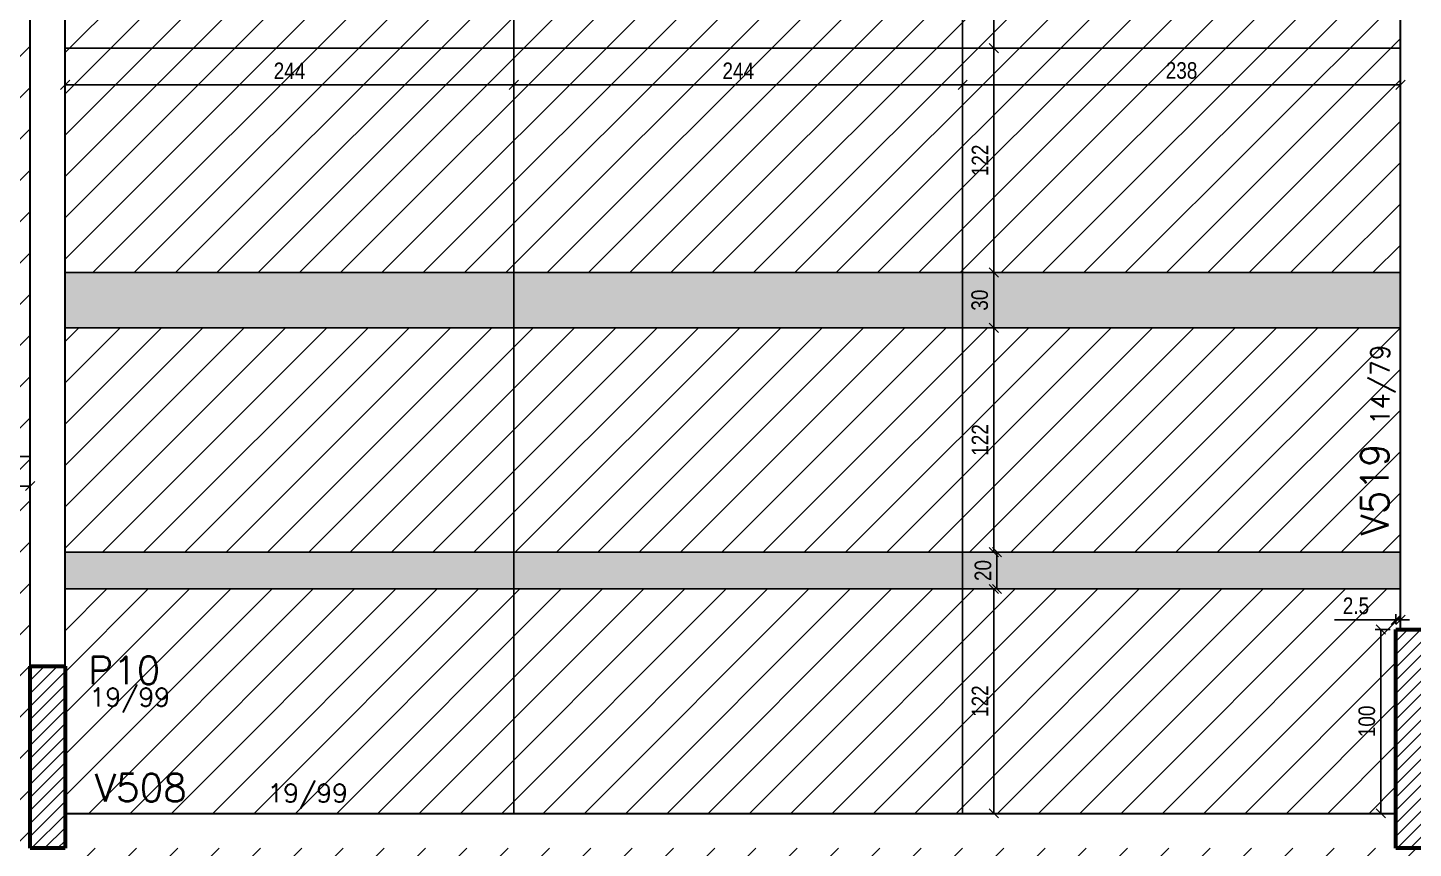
# Model space of a CAD drawing. Extents: x 8513 to 14085, y 7177 to 11211.
# Drawn here: x 10030 to 10784, y 9337 to 9783 of the extents above; entities that cross this region are included whole.
import ezdxf

# ---------------------------------------------------------------- set-up
doc = ezdxf.new("R2010")
doc.units = 0
doc.layers.add('COTA', color=241, linetype='Continuous')
doc.layers.add('Painéis', color=200, linetype='Continuous')
for name, color, linetype, lineweight in [('EST-PILAR', 7, 'Continuous', 9), ('EST-PILAR-CUT', 7, 'Continuous', 60), ('EST-PILAR-TEXT', 7, 'Continuous', 9), ('EST-VIGA', 7, 'Continuous', 30), ('EST-VIGA-TEXT', 7, 'Continuous', 9), ('Hachura', 253, 'Continuous', 9), ('REAPROVEITAMENTO', 7, 'Continuous', 9)]:
    doc.layers.add(name, color=color, linetype=linetype, lineweight=lineweight)
doc.styles.add('COTA TECNICA-50', font='techl___.ttf', dxfattribs={"height": 9})
doc.styles.add('RomanS_IV50', font='romans_IV50.ttf', dxfattribs={"height": 11.25})
doc.styles.add('RomanS_IV50_B', font='', dxfattribs={"height": 18.75})
doc.styles.get('RomanS_IV50_B').set_extended_font_data('RomanS_IV50', bold=True)
doc.dimstyles.new('PAINEL', dxfattribs={"dimtxt": 9, "dimasz": 5, "dimexe": 3, "dimexo": 3, "dimgap": 3, "dimtad": 1, "dimdec": 1, "dimzin": 12, "dimdsep": 46, "dimtxsty": 'COTA TECNICA-50', "dimblk": 'OBLIQUE', "dimcen": 0, "dimclrd": 4, "dimclre": 4, "dimclrt": 1, "dimadec": 1, "dimazin": 3, "dimtfac": 1, "dimtdec": 1, "dimtmove": 0, "dimatfit": 3, "dimldrblk": 'OBLIQUE', "dimfxl": 1, "dimtolj": 1, "dimtzin": 12, "dimarcsym": 0})
pattern_1 = [(45, (10031.514, 9258.8226), (-3.535534, 3.535534), [])]
pattern_2 = [(45, (-110.975, -32.35), (-11.22532, 11.22532), [])]

# ---------------------------------------------------------------- blocks, each defined once
blk = doc.blocks.new('_Oblique')
at = {"color": 0, "linetype": 'ByBlock', "lineweight": -2}
blk.add_line((-0.5, -0.5), (0.5, 0.5), dxfattribs=at)
blk = doc.blocks.new('*D292')
at = {"layer": 'COTA', "color": 4, "lineweight": -2, "transparency": 16777216}
for p, q in [((10771.01, 9456.32), (10762.86, 9456.32)), ((10765.86, 9356.32), (10765.86, 9456.32)), ((10771.01, 9356.32), (10762.86, 9356.32))]:
    blk.add_line(p, q, dxfattribs=at)
at = {"layer": 'Defpoints', "color": 0, "transparency": 16777216}
for p in [(10765.86, 9456.32), (10774.01, 9456.32), (10774.01, 9356.32)]:
    blk.add_point(p, dxfattribs=at)
at = {"layer": 'COTA', "color": 4, "lineweight": -2, "transparency": 16777216, "xscale": 5, "yscale": 5, "zscale": 5}
for p, rotation in [((10765.86, 9456.32), 90), ((10765.86, 9356.32), 270)]:
    blk.add_blockref('_Oblique', p, dxfattribs=dict(at, rotation=rotation))
at = {"layer": 'COTA', "color": 1, "transparency": 16777216, "insert": (10758.27, 9406.32), "char_height": 9, "attachment_point": 5, "rotation": 90, "style": 'COTA TECNICA-50'}
blk.add_mtext('\\A1;100', dxfattribs=at)
blk = doc.blocks.new('*D293')
at = {"layer": 'COTA', "color": 4, "lineweight": -2, "transparency": 16777216}
for p, q in [((10774.01, 9459.32), (10774.01, 9464.53)), ((10776.51, 9459.32), (10776.51, 9464.53)), ((10774.01, 9461.53), (10740.66, 9461.53)), ((10776.51, 9461.53), (10774.01, 9461.53)), ((10776.51, 9461.53), (10781.51, 9461.53))]:
    blk.add_line(p, q, dxfattribs=at)
at = {"layer": 'Defpoints', "color": 0, "transparency": 16777216}
for p in [(10774.01, 9461.53), (10774.01, 9456.32), (10776.51, 9456.32)]:
    blk.add_point(p, dxfattribs=at)
at = {"layer": 'COTA', "color": 4, "lineweight": -2, "transparency": 16777216, "xscale": 5, "yscale": 5, "zscale": 5}
blk.add_blockref('_Oblique', (10774.01, 9461.53), dxfattribs=at)
at = {"layer": 'COTA', "color": 4, "lineweight": -2, "transparency": 16777216, "xscale": 5, "yscale": 5, "zscale": 5, "rotation": 180}
blk.add_blockref('_Oblique', (10776.51, 9461.53), dxfattribs=at)
at = {"layer": 'COTA', "color": 1, "transparency": 16777216, "insert": (10752.34, 9469.13), "char_height": 9, "attachment_point": 5, "style": 'COTA TECNICA-50'}
blk.add_mtext('\\A1;2.5', dxfattribs=at)
blk = doc.blocks.new('*D307')
at = {"layer": 'COTA', "color": 4, "lineweight": -2, "transparency": 16777216}
for p, q in [((10050.51, 9769.32), (10050.51, 9749.44)), ((10294.51, 9769.32), (10294.51, 9749.44)), ((10050.51, 9752.44), (10294.51, 9752.44))]:
    blk.add_line(p, q, dxfattribs=at)
at = {"layer": 'Defpoints', "color": 0, "transparency": 16777216}
for p in [(10050.51, 9772.32), (10294.51, 9772.32), (10294.51, 9752.44)]:
    blk.add_point(p, dxfattribs=at)
at = {"layer": 'COTA', "color": 4, "lineweight": -2, "transparency": 16777216, "xscale": 5, "yscale": 5, "zscale": 5, "rotation": 180}
blk.add_blockref('_Oblique', (10050.51, 9752.44), dxfattribs=at)
at = {"layer": 'COTA', "color": 4, "lineweight": -2, "transparency": 16777216, "xscale": 5, "yscale": 5, "zscale": 5}
blk.add_blockref('_Oblique', (10294.51, 9752.44), dxfattribs=at)
at = {"layer": 'COTA', "color": 1, "transparency": 16777216, "insert": (10172.51, 9760.01), "char_height": 9, "attachment_point": 5, "style": 'COTA TECNICA-50'}
blk.add_mtext('\\A1;244', dxfattribs=at)
blk = doc.blocks.new('*D308')
at = {"layer": 'COTA', "color": 4, "lineweight": -2, "transparency": 16777216}
for p, q in [((10294.51, 9769.32), (10294.51, 9749.44)), ((10538.51, 9769.32), (10538.51, 9749.44)), ((10294.51, 9752.44), (10538.51, 9752.44))]:
    blk.add_line(p, q, dxfattribs=at)
at = {"layer": 'Defpoints', "color": 0, "transparency": 16777216}
for p in [(10294.51, 9772.32), (10538.51, 9772.32), (10538.51, 9752.44)]:
    blk.add_point(p, dxfattribs=at)
at = {"layer": 'COTA', "color": 4, "lineweight": -2, "transparency": 16777216, "xscale": 5, "yscale": 5, "zscale": 5, "rotation": 180}
blk.add_blockref('_Oblique', (10294.51, 9752.44), dxfattribs=at)
at = {"layer": 'COTA', "color": 4, "lineweight": -2, "transparency": 16777216, "xscale": 5, "yscale": 5, "zscale": 5}
blk.add_blockref('_Oblique', (10538.51, 9752.44), dxfattribs=at)
at = {"layer": 'COTA', "color": 1, "transparency": 16777216, "insert": (10416.51, 9760.01), "char_height": 9, "attachment_point": 5, "style": 'COTA TECNICA-50'}
blk.add_mtext('\\A1;244', dxfattribs=at)
blk = doc.blocks.new('*D309')
at = {"layer": 'COTA', "color": 4, "lineweight": -2, "transparency": 16777216}
for p, q in [((10538.51, 9769.32), (10538.51, 9749.44)), ((10776.51, 9769.32), (10776.51, 9749.44)), ((10538.51, 9752.44), (10776.51, 9752.44))]:
    blk.add_line(p, q, dxfattribs=at)
at = {"layer": 'Defpoints', "color": 0, "transparency": 16777216}
for p in [(10538.51, 9772.32), (10776.51, 9772.32), (10776.51, 9752.44)]:
    blk.add_point(p, dxfattribs=at)
at = {"layer": 'COTA', "color": 4, "lineweight": -2, "transparency": 16777216, "xscale": 5, "yscale": 5, "zscale": 5, "rotation": 180}
blk.add_blockref('_Oblique', (10538.51, 9752.44), dxfattribs=at)
at = {"layer": 'COTA', "color": 4, "lineweight": -2, "transparency": 16777216, "xscale": 5, "yscale": 5, "zscale": 5}
blk.add_blockref('_Oblique', (10776.51, 9752.44), dxfattribs=at)
at = {"layer": 'COTA', "color": 1, "transparency": 16777216, "insert": (10657.51, 9760.16), "char_height": 9, "attachment_point": 5, "style": 'COTA TECNICA-50'}
blk.add_mtext('\\A1;238', dxfattribs=at)
blk = doc.blocks.new('*D310')
at = {"layer": 'COTA', "color": 4, "lineweight": -2, "transparency": 16777216}
for p, q in [((10541.51, 9478.32), (10558.48, 9478.32)), ((10555.48, 9356.32), (10555.48, 9478.32)), ((10541.51, 9356.32), (10558.48, 9356.32))]:
    blk.add_line(p, q, dxfattribs=at)
at = {"layer": 'Defpoints', "color": 0, "transparency": 16777216}
for p in [(10538.51, 9478.32), (10555.48, 9478.32), (10538.51, 9356.32)]:
    blk.add_point(p, dxfattribs=at)
at = {"layer": 'COTA', "color": 4, "lineweight": -2, "transparency": 16777216, "xscale": 5, "yscale": 5, "zscale": 5}
for p, rotation in [((10555.48, 9478.32), 90), ((10555.48, 9356.32), 270)]:
    blk.add_blockref('_Oblique', p, dxfattribs=dict(at, rotation=rotation))
at = {"layer": 'COTA', "color": 1, "transparency": 16777216, "insert": (10547.93, 9417.32), "char_height": 9, "attachment_point": 5, "rotation": 90, "style": 'COTA TECNICA-50'}
blk.add_mtext('\\A1;122', dxfattribs=at)
blk = doc.blocks.new('*D296')
at = {"layer": 'COTA', "color": 4, "lineweight": -2, "transparency": 16777216}
for p, q in [((10541.51, 9498.32), (10560.17, 9498.32)), ((10557.17, 9478.32), (10557.17, 9498.32)), ((10543.2, 9478.32), (10560.17, 9478.32))]:
    blk.add_line(p, q, dxfattribs=at)
at = {"layer": 'Defpoints', "color": 0, "transparency": 16777216}
for p in [(10538.51, 9498.32), (10557.17, 9498.32), (10540.2, 9478.32)]:
    blk.add_point(p, dxfattribs=at)
at = {"layer": 'COTA', "color": 4, "lineweight": -2, "transparency": 16777216, "xscale": 5, "yscale": 5, "zscale": 5}
for p, rotation in [((10557.17, 9498.32), 90), ((10557.17, 9478.32), 270)]:
    blk.add_blockref('_Oblique', p, dxfattribs=dict(at, rotation=rotation))
at = {"layer": 'COTA', "color": 1, "transparency": 16777216, "insert": (10549.58, 9488.32), "char_height": 9, "attachment_point": 5, "rotation": 90, "style": 'COTA TECNICA-50'}
blk.add_mtext('\\A1;20', dxfattribs=at)
blk = doc.blocks.new('*D297')
at = {"layer": 'COTA', "color": 4, "lineweight": -2, "transparency": 16777216}
for p, q in [((10541.51, 9620.32), (10558.48, 9620.32)), ((10555.48, 9498.32), (10555.48, 9620.32)), ((10541.51, 9498.32), (10558.48, 9498.32))]:
    blk.add_line(p, q, dxfattribs=at)
at = {"layer": 'Defpoints', "color": 0, "transparency": 16777216}
for p in [(10538.51, 9620.32), (10555.48, 9620.32), (10538.51, 9498.32)]:
    blk.add_point(p, dxfattribs=at)
at = {"layer": 'COTA', "color": 4, "lineweight": -2, "transparency": 16777216, "xscale": 5, "yscale": 5, "zscale": 5}
for p, rotation in [((10555.48, 9620.32), 90), ((10555.48, 9498.32), 270)]:
    blk.add_blockref('_Oblique', p, dxfattribs=dict(at, rotation=rotation))
at = {"layer": 'COTA', "color": 1, "transparency": 16777216, "insert": (10547.93, 9559.32), "char_height": 9, "attachment_point": 5, "rotation": 90, "style": 'COTA TECNICA-50'}
blk.add_mtext('\\A1;122', dxfattribs=at)
blk = doc.blocks.new('*D298')
at = {"layer": 'COTA', "color": 4, "lineweight": -2, "transparency": 16777216}
for p, q in [((10541.51, 9650.32), (10558.48, 9650.32)), ((10555.48, 9620.32), (10555.48, 9650.32)), ((10541.51, 9620.32), (10558.48, 9620.32))]:
    blk.add_line(p, q, dxfattribs=at)
at = {"layer": 'Defpoints', "color": 0, "transparency": 16777216}
for p in [(10538.51, 9650.32), (10555.48, 9650.32), (10538.51, 9620.32)]:
    blk.add_point(p, dxfattribs=at)
at = {"layer": 'COTA', "color": 4, "lineweight": -2, "transparency": 16777216, "xscale": 5, "yscale": 5, "zscale": 5}
for p, rotation in [((10555.48, 9650.32), 90), ((10555.48, 9620.32), 270)]:
    blk.add_blockref('_Oblique', p, dxfattribs=dict(at, rotation=rotation))
at = {"layer": 'COTA', "color": 1, "transparency": 16777216, "insert": (10547.79, 9635.32), "char_height": 9, "attachment_point": 5, "rotation": 90, "style": 'COTA TECNICA-50'}
blk.add_mtext('\\A1;30', dxfattribs=at)
blk = doc.blocks.new('*D299')
at = {"layer": 'COTA', "color": 4, "lineweight": -2, "transparency": 16777216}
for p, q in [((10543.48, 9772.32), (10558.48, 9772.32)), ((10555.48, 9650.32), (10555.48, 9772.32)), ((10541.51, 9650.32), (10558.48, 9650.32))]:
    blk.add_line(p, q, dxfattribs=at)
at = {"layer": 'Defpoints', "color": 0, "transparency": 16777216}
for p in [(10540.48, 9772.32), (10555.48, 9772.32), (10538.51, 9650.32)]:
    blk.add_point(p, dxfattribs=at)
at = {"layer": 'COTA', "color": 4, "lineweight": -2, "transparency": 16777216, "xscale": 5, "yscale": 5, "zscale": 5}
for p, rotation in [((10555.48, 9772.32), 90), ((10555.48, 9650.32), 270)]:
    blk.add_blockref('_Oblique', p, dxfattribs=dict(at, rotation=rotation))
at = {"layer": 'COTA', "color": 1, "transparency": 16777216, "insert": (10547.93, 9711.32), "char_height": 9, "attachment_point": 5, "rotation": 90, "style": 'COTA TECNICA-50'}
blk.add_mtext('\\A1;122', dxfattribs=at)
blk = doc.blocks.new('*D300')
at = {"layer": 'COTA', "color": 4, "lineweight": -2, "transparency": 16777216}
for p, q in [((10555.48, 9772.32), (10555.48, 9832.82)), ((10543.48, 9772.32), (10558.48, 9772.32))]:
    blk.add_line(p, q, dxfattribs=at)
at = {"layer": 'Defpoints', "color": 0, "transparency": 16777216}
for p in [(10555.48, 9832.82), (10555.48, 9832.82), (10540.48, 9772.32)]:
    blk.add_point(p, dxfattribs=at)
at = {"layer": 'COTA', "color": 4, "lineweight": -2, "transparency": 16777216, "xscale": 5, "yscale": 5, "zscale": 5}
for p, rotation in [((10555.48, 9832.82), 90), ((10555.48, 9772.32), 270)]:
    blk.add_blockref('_Oblique', p, dxfattribs=dict(at, rotation=rotation))
at = {"layer": 'COTA', "color": 1, "transparency": 16777216, "insert": (10547.88, 9802.57), "char_height": 9, "attachment_point": 5, "rotation": 90, "style": 'COTA TECNICA-50'}
blk.add_mtext('\\A1;60.5', dxfattribs=at)
blk = doc.blocks.new('*D314')
at = {"layer": 'COTA', "color": 4, "lineweight": -2, "transparency": 16777216}
for p, q in [((10541.51, 9478.32), (10558.48, 9478.32)), ((10555.48, 9356.32), (10555.48, 9478.32)), ((10541.51, 9356.32), (10558.48, 9356.32))]:
    blk.add_line(p, q, dxfattribs=at)
at = {"layer": 'Defpoints', "color": 0, "transparency": 16777216}
for p in [(10538.51, 9478.32), (10555.48, 9478.32), (10538.51, 9356.32)]:
    blk.add_point(p, dxfattribs=at)
at = {"layer": 'COTA', "color": 4, "lineweight": -2, "transparency": 16777216, "xscale": 5, "yscale": 5, "zscale": 5}
for p, rotation in [((10555.48, 9478.32), 90), ((10555.48, 9356.32), 270)]:
    blk.add_blockref('_Oblique', p, dxfattribs=dict(at, rotation=rotation))
at = {"layer": 'COTA', "color": 1, "transparency": 16777216, "insert": (10547.93, 9417.32), "char_height": 9, "attachment_point": 5, "rotation": 90, "style": 'COTA TECNICA-50'}
blk.add_mtext('\\A1;122', dxfattribs=at)
blk = doc.blocks.new('*D315')
at = {"layer": 'COTA', "color": 4, "lineweight": -2, "transparency": 16777216}
for p, q in [((10541.51, 9620.32), (10558.48, 9620.32)), ((10555.48, 9498.32), (10555.48, 9620.32)), ((10541.51, 9498.32), (10558.48, 9498.32))]:
    blk.add_line(p, q, dxfattribs=at)
at = {"layer": 'Defpoints', "color": 0, "transparency": 16777216}
for p in [(10538.51, 9620.32), (10555.48, 9620.32), (10538.51, 9498.32)]:
    blk.add_point(p, dxfattribs=at)
at = {"layer": 'COTA', "color": 4, "lineweight": -2, "transparency": 16777216, "xscale": 5, "yscale": 5, "zscale": 5}
for p, rotation in [((10555.48, 9620.32), 90), ((10555.48, 9498.32), 270)]:
    blk.add_blockref('_Oblique', p, dxfattribs=dict(at, rotation=rotation))
at = {"layer": 'COTA', "color": 1, "transparency": 16777216, "insert": (10547.93, 9559.32), "char_height": 9, "attachment_point": 5, "rotation": 90, "style": 'COTA TECNICA-50'}
blk.add_mtext('\\A1;122', dxfattribs=at)
blk = doc.blocks.new('*D316')
at = {"layer": 'COTA', "color": 4, "lineweight": -2, "transparency": 16777216}
for p, q in [((10541.51, 9650.32), (10558.48, 9650.32)), ((10555.48, 9620.32), (10555.48, 9650.32)), ((10541.51, 9620.32), (10558.48, 9620.32))]:
    blk.add_line(p, q, dxfattribs=at)
at = {"layer": 'Defpoints', "color": 0, "transparency": 16777216}
for p in [(10538.51, 9650.32), (10555.48, 9650.32), (10538.51, 9620.32)]:
    blk.add_point(p, dxfattribs=at)
at = {"layer": 'COTA', "color": 4, "lineweight": -2, "transparency": 16777216, "xscale": 5, "yscale": 5, "zscale": 5}
for p, rotation in [((10555.48, 9650.32), 90), ((10555.48, 9620.32), 270)]:
    blk.add_blockref('_Oblique', p, dxfattribs=dict(at, rotation=rotation))
at = {"layer": 'COTA', "color": 1, "transparency": 16777216, "insert": (10547.79, 9635.32), "char_height": 9, "attachment_point": 5, "rotation": 90, "style": 'COTA TECNICA-50'}
blk.add_mtext('\\A1;30', dxfattribs=at)
blk = doc.blocks.new('*D481')
at = {"layer": 'COTA', "color": 4, "lineweight": -2, "transparency": 16777216}
for p, q in [((9955.51, 9547.32), (9955.51, 9531.28)), ((10031.51, 9547.32), (10031.51, 9531.28)), ((9955.51, 9534.28), (10031.51, 9534.28))]:
    blk.add_line(p, q, dxfattribs=at)
at = {"layer": 'Defpoints', "color": 0, "transparency": 16777216}
for p in [(9955.51, 9550.32), (10031.51, 9550.32), (10031.51, 9534.28)]:
    blk.add_point(p, dxfattribs=at)
at = {"layer": 'COTA', "color": 4, "lineweight": -2, "transparency": 16777216, "xscale": 5, "yscale": 5, "zscale": 5, "rotation": 180}
blk.add_blockref('_Oblique', (9955.51, 9534.28), dxfattribs=at)
at = {"layer": 'COTA', "color": 4, "lineweight": -2, "transparency": 16777216, "xscale": 5, "yscale": 5, "zscale": 5}
blk.add_blockref('_Oblique', (10031.51, 9534.28), dxfattribs=at)
at = {"layer": 'COTA', "color": 1, "transparency": 16777216, "insert": (9993.51, 9541.87), "char_height": 9, "attachment_point": 5, "style": 'COTA TECNICA-50'}
blk.add_mtext('\\A1;76', dxfattribs=at)

msp = doc.modelspace()

# ---------------------------------------------------------------- hatches: boundary and pattern name
at = {"layer": 'EST-PILAR'}
h = msp.add_hatch(dxfattribs=at)
h.set_pattern_fill('FP_1', color=5, style=0, pattern_type=2)
h.set_pattern_definition(pattern_1)
h.paths.add_polyline_path([(10793.01, 9337.32), (10793.01, 9456.32), (10774.01, 9456.32), (10774.01, 9337.32)], flags=0)
h = msp.add_hatch(dxfattribs=at)
h.set_pattern_fill('FP_1', color=5, style=0, pattern_type=2)
h.set_pattern_definition(pattern_1)
h.paths.add_polyline_path([(10050.51, 9337.32), (10050.51, 9436.32), (10031.51, 9436.32), (10031.51, 9337.32)], flags=0)
at = {"layer": 'Hachura'}
h = msp.add_hatch(color=256, dxfattribs=at)
h.dxf.hatch_style = 1
h.paths.add_polyline_path([(10294.51, 9832.82), (10294.51, 9862.82), (10050.51, 9862.82), (10050.51, 9832.82)])
h.paths.add_polyline_path([(10538.51, 9832.82), (10538.51, 9862.82), (10294.51, 9862.82), (10294.51, 9832.82)])
h.paths.add_polyline_path([(10538.51, 9862.82), (10538.51, 9832.82), (10776.51, 9832.82), (10776.51, 9862.82)])
h.paths.add_polyline_path([(10538.51, 9650.32), (10538.51, 9620.32), (10776.51, 9620.32), (10776.51, 9650.32)])
h.paths.add_polyline_path([(10294.51, 9650.32), (10294.51, 9620.32), (10538.51, 9620.32), (10538.51, 9650.32)])
h.paths.add_polyline_path([(10294.51, 9620.32), (10294.51, 9650.32), (10050.51, 9650.32), (10050.51, 9620.32)])
h.paths.add_polyline_path([(10294.51, 9478.32), (10294.51, 9498.32), (10050.51, 9498.32), (10050.51, 9478.32)])
h.paths.add_polyline_path([(10538.51, 9478.32), (10538.51, 9498.32), (10294.51, 9498.32), (10294.51, 9478.32)])
h.paths.add_polyline_path([(10776.51, 9478.32), (10776.51, 9498.32), (10538.51, 9498.32), (10538.51, 9478.32)])
at = {"layer": 'REAPROVEITAMENTO'}
h = msp.add_hatch(dxfattribs=at)
h.set_pattern_fill('ANSI31', color=251, scale=5, style=0)
h.set_pattern_definition(pattern_2)
h.paths.add_polyline_path([(9940.51, 10038.32), (9854.51, 10038.32), (9854.51, 10033.32), (9854.51, 9794.32), (9940.51, 9794.32)])
h.paths.add_polyline_path([(10031.51, 9984.82), (10031.51, 10038.32), (9955.51, 10038.32), (9955.51, 9794.32), (10031.51, 9794.32)])
h.paths.add_polyline_path([(10031.51, 9794.32), (9955.51, 9794.32), (9955.51, 9550.32), (10031.51, 9550.32)])
h.paths.add_polyline_path([(9940.51, 9794.32), (9854.51, 9794.32), (9854.51, 9550.32), (9940.51, 9550.32)])
h.paths.add_polyline_path([(9940.51, 9550.32), (9854.51, 9550.32), (9854.51, 9353.32), (9854.51, 9334.32), (9940.51, 9334.32)])
h.paths.add_polyline_path([(10031.51, 9436.32), (10031.51, 9550.32), (9955.51, 9550.32), (9955.51, 9334.32), (10031.51, 9334.32), (10031.51, 9337.32)])
h.paths.add_polyline_path([(10031.51, 9334.32), (9955.51, 9334.32), (9955.51, 9179.32), (10031.51, 9179.32)])
h.paths.add_polyline_path([(9940.51, 9334.32), (9854.51, 9334.32), (9854.51, 9090.32), (9933.01, 9090.32), (9933.01, 9160.32), (9933.01, 9179.32), (9940.51, 9179.32)])
h.paths.add_polyline_path([(9834.51, 9334.32), (9785.51, 9334.32), (9712.51, 9334.32), (9712.51, 9090.32), (9834.51, 9090.32)])
h.paths.add_polyline_path([(9834.51, 9090.32), (9712.51, 9090.32), (9712.51, 8846.32), (9834.51, 8846.32)])
h.paths.add_polyline_path([(9634.74, 9181.91), (9712.51, 9185.25), (9712.51, 9334.32), (9628.2, 9334.32)])
h.paths.add_polyline_path([(9712.51, 9185.25), (9634.74, 9181.91), (9637.69, 9112.98), (9638.66, 9090.32), (9712.51, 9090.32)])
h.paths.add_polyline_path([(9712.51, 9090.32), (9638.66, 9090.32), (9649.13, 8846.32), (9712.51, 8846.32)])
h.paths.add_polyline_path([(9712.51, 8846.32), (9649.13, 8846.32), (9652.5, 8767.62), (9712.51, 8767.62)])
h.paths.add_polyline_path([(9712.51, 8742.32), (9712.51, 8767.62), (9652.5, 8767.62), (9653.59, 8742.32)])
h.paths.add_polyline_path([(9653.59, 8742.32), (9654.72, 8716.02), (9712.51, 8716.02), (9712.51, 8742.32)])
h.paths.add_polyline_path([(9792.01, 8716.02), (9792.01, 8742.32), (9712.51, 8742.32), (9712.51, 8716.02)])
h.paths.add_polyline_path([(9712.51, 8767.62), (9712.51, 8742.32), (9792.01, 8742.32), (9792.01, 8767.62)], flags=17)
h.paths.add_polyline_path([(9712.51, 8846.32), (9712.51, 8767.62), (9792.01, 8767.62), (9792.01, 8736.02), (9834.51, 8736.02), (9834.51, 8846.32)])
h.paths.add_polyline_path([(9834.51, 8736.02), (9792.01, 8736.02), (9792.01, 8716.02), (9834.51, 8716.02)])
h.paths.add_polyline_path([(9854.51, 8736.02), (9854.51, 8716.02), (9915.59, 8716.02), (9930.87, 8736.02)])
h.paths.add_polyline_path([(9854.51, 8736.02), (9930.87, 8736.02), (9933.01, 8738.82), (9933.01, 8742.32), (9933.01, 8793.1), (9919.32, 8806.8, -0.601334), (9903.71, 8815.08), (9854.51, 8815.08)])
h.paths.add_polyline_path([(9854.51, 8846.32), (9854.51, 8815.08), (9903.71, 8815.08, -1), (9923.71, 8815.08), (9933.01, 8815.08), (9933.01, 8846.32)])
h.paths.add_polyline_path([(9903.71, 8815.08, -1), (9923.71, 8815.08), (9933.01, 8815.08), (9933.01, 8793.1), (9919.32, 8806.8, -0.601334)])
h = msp.add_hatch(dxfattribs=at)
h.set_pattern_fill('ANSI31', color=251, scale=5, style=0)
h.set_pattern_definition(pattern_2)
h.paths.add_polyline_path([(10294.51, 9862.82), (10294.51, 9984.82), (10060.51, 9984.82), (10050.51, 9984.82), (10050.51, 9862.82)])
h.paths.add_polyline_path([(10538.51, 9862.82), (10538.51, 9984.82), (10294.51, 9984.82), (10294.51, 9862.82)])
h.paths.add_polyline_path([(10776.51, 9862.82), (10776.51, 9984.82), (10759.01, 9984.82), (10538.51, 9984.82), (10538.51, 9862.82)])
h.paths.add_polyline_path([(10538.51, 9832.82), (10538.51, 9772.32), (10776.51, 9772.32), (10776.51, 9832.82)])
h.paths.add_polyline_path([(10538.51, 9772.32), (10538.51, 9650.32), (10776.51, 9650.32), (10776.51, 9772.32)])
h.paths.add_polyline_path([(10294.51, 9772.32), (10294.51, 9650.32), (10538.51, 9650.32), (10538.51, 9772.32)])
h.paths.add_polyline_path([(10294.51, 9832.82), (10294.51, 9772.32), (10538.51, 9772.32), (10538.51, 9832.82)])
h.paths.add_polyline_path([(10050.51, 9832.82), (10050.51, 9772.32), (10294.51, 9772.32), (10294.51, 9832.82)])
h.paths.add_polyline_path([(10294.51, 9650.32), (10294.51, 9772.32), (10050.51, 9772.32), (10050.51, 9650.32)])
h.paths.add_polyline_path([(10294.51, 9498.32), (10294.51, 9620.32), (10050.51, 9620.32), (10050.51, 9498.32)])
h.paths.add_polyline_path([(10538.51, 9620.32), (10294.51, 9620.32), (10294.51, 9498.32), (10538.51, 9498.32)])
h.paths.add_polyline_path([(10776.51, 9498.32), (10776.51, 9620.32), (10538.51, 9620.32), (10538.51, 9498.32)])
h.paths.add_polyline_path([(10538.51, 9478.32), (10538.51, 9356.32), (10774.01, 9356.32), (10774.01, 9456.32), (10776.51, 9456.32), (10776.51, 9478.32)])
h.paths.add_polyline_path([(10294.51, 9478.32), (10294.51, 9356.32), (10538.51, 9356.32), (10538.51, 9478.32)])
h.paths.add_polyline_path([(10050.51, 9478.32), (10050.51, 9436.32), (10050.51, 9356.32), (10294.51, 9356.32), (10294.51, 9478.32)])
h = msp.add_hatch(dxfattribs=at)
h.set_pattern_fill('ANSI31', color=251, scale=5, style=0)
h.set_pattern_definition(pattern_2)
h.paths.add_polyline_path([(10050.51, 9337.32), (10050.51, 9236.32), (10294.51, 9236.32), (10294.51, 9337.32)])
h.paths.add_polyline_path([(10538.51, 9236.32), (10538.51, 9337.32), (10294.51, 9337.32), (10294.51, 9236.32)])
h.paths.add_polyline_path([(10782.51, 9236.32), (10782.51, 9337.32), (10774.01, 9337.32), (10538.51, 9337.32), (10538.51, 9236.32)])
h.paths.add_polyline_path([(11026.51, 9236.32), (11026.51, 9264.87, -0.813689), (11007.34, 9268.85, -0.813689), (11026.51, 9272.83), (11026.51, 9337.32), (10793.01, 9337.32), (10782.51, 9337.32), (10782.51, 9236.32)])
h.paths.add_polyline_path([(11026.51, 9337.32), (11026.51, 9272.83, -0.207641), (11026.51, 9264.87), (11026.51, 9236.32), (11270.51, 9236.32), (11270.51, 9337.32)])
h.paths.add_polyline_path([(11270.51, 9337.32), (11270.51, 9236.32), (11514.51, 9236.32), (11514.51, 9337.32), (11514.01, 9337.32)])
h.paths.add_polyline_path([(11758.51, 9236.32), (11758.51, 9337.32), (11533.01, 9337.32), (11514.51, 9337.32), (11514.51, 9236.32)])
h.paths.add_polyline_path([(12002.51, 9236.32), (12002.51, 9337.32), (11758.51, 9337.32), (11758.51, 9236.32)])
h.paths.add_polyline_path([(12002.51, 9337.32), (12002.51, 9236.32), (12246.51, 9236.32), (12246.51, 9337.32)])
h.paths.add_polyline_path([(12246.51, 9337.32), (12246.51, 9236.32), (12454.01, 9236.32), (12454.01, 9337.32)])
h.paths.add_polyline_path([(11758.51, 9236.32), (11758.51, 9179.32), (12002.51, 9179.32), (12002.51, 9236.32)])
h.paths.add_polyline_path([(11514.51, 9236.32), (11514.51, 9179.32), (11578.01, 9179.32), (11758.51, 9179.32), (11758.51, 9236.32)])
h.paths.add_polyline_path([(11469.01, 9179.32), (11514.51, 9179.32), (11514.51, 9236.32), (11270.51, 9236.32), (11270.51, 9179.32)])
h.paths.add_polyline_path([(11270.51, 9179.32), (11270.51, 9236.32), (11026.51, 9236.32), (11026.51, 9179.32)])
h.paths.add_polyline_path([(11026.51, 9179.32), (11026.51, 9236.32), (10782.51, 9236.32), (10782.51, 9179.32), (10793.01, 9179.32)])
h.paths.add_polyline_path([(10538.51, 9236.32), (10538.51, 9179.32), (10774.01, 9179.32), (10782.51, 9179.32), (10782.51, 9236.32)])
h.paths.add_polyline_path([(10294.51, 9236.32), (10294.51, 9179.32), (10538.51, 9179.32), (10538.51, 9236.32)])
h.paths.add_polyline_path([(10294.51, 9179.32), (10294.51, 9236.32), (10050.51, 9236.32), (10050.51, 9179.32)])

# ---------------------------------------------------------------- linework, layer by layer
at = {"layer": 'EST-PILAR-CUT', "color": 5}
for p, q in [((10774.01, 9337.32), (10774.01, 9456.32)), ((10774.01, 9456.32), (10793.01, 9456.32)), ((10031.51, 9337.32), (10031.51, 9436.32)), ((10031.51, 9436.32), (10050.51, 9436.32)), ((10050.51, 9436.32), (10050.51, 9337.32)), ((10050.51, 9337.32), (10031.51, 9337.32)), ((10793.01, 9337.32), (10774.01, 9337.32))]:
    msp.add_line(p, q, dxfattribs=at)
at = {"layer": 'EST-VIGA', "color": 3}
for p, q in [((10031.51, 9436.32), (10031.51, 9984.82)), ((10050.51, 9436.32), (10050.51, 9984.82)), ((10776.51, 9456.32), (10776.51, 9984.82)), ((10050.51, 9356.32), (10774.01, 9356.32))]:
    msp.add_line(p, q, dxfattribs=at)
at = {"layer": 'Painéis', "ltscale": 70}
for p, q in [((10294.51, 9356.32), (10294.51, 9984.82)), ((10538.51, 9356.32), (10538.51, 9984.82)), ((10050.51, 9772.32), (10776.51, 9772.32)), ((10050.51, 9650.32), (10776.51, 9650.32)), ((10050.51, 9620.32), (10776.51, 9620.32)), ((9854.51, 9550.32), (10031.51, 9550.32)), ((10050.51, 9498.32), (10776.51, 9498.32)), ((10050.51, 9478.32), (10776.51, 9478.32))]:
    msp.add_line(p, q, dxfattribs=at)

# ---------------------------------------------------------------- texts
at = {"layer": 'EST-PILAR-TEXT', "lineweight": 50, "insert": (10063.07, 9441.61), "char_height": 15, "width": 54.9156, "attachment_point": 1, "style": 'RomanS_IV50_B'}
msp.add_mtext('P10', dxfattribs=at)
msp.add_mtext('P10', dxfattribs=at)
at = {"layer": 'EST-PILAR-TEXT', "lineweight": 30, "insert": (10063.82, 9424.48), "char_height": 10, "width": 58.924, "attachment_point": 1, "style": 'RomanS_IV50'}
msp.add_mtext('19/99', dxfattribs=at)
msp.add_mtext('19/99', dxfattribs=at)
at = {"layer": 'EST-VIGA-TEXT', "lineweight": 30, "insert": (10760.51, 9567.56), "char_height": 10, "width": 58.924, "attachment_point": 1, "rotation": 90, "style": 'RomanS_IV50'}
msp.add_mtext('14/79', dxfattribs=at)
at = {"layer": 'EST-VIGA-TEXT', "lineweight": 50, "insert": (10755.06, 9507.38), "char_height": 15, "width": 70.1477, "attachment_point": 1, "rotation": 90, "style": 'RomanS_IV50_B'}
msp.add_mtext('V519', dxfattribs=at)
at = {"layer": 'EST-VIGA-TEXT', "lineweight": 50, "insert": (10066.57, 9377.78), "char_height": 15, "width": 70.1477, "attachment_point": 1, "style": 'RomanS_IV50_B'}
msp.add_mtext('V508', dxfattribs=at)
at = {"layer": 'EST-VIGA-TEXT', "lineweight": 30, "insert": (10160.54, 9372.33), "char_height": 10, "width": 58.924, "attachment_point": 1, "style": 'RomanS_IV50'}
msp.add_mtext('19/99', dxfattribs=at)

# ---------------------------------------------------------------- dimensions: what is measured, and where the dimension line sits
at = {"layer": 'COTA'}
for base, p1, p2, picture, middle in [((10555.48, 9832.82), (10540.48, 9772.32), (10555.48, 9832.82), '*D300', (10547.88, 9802.57)), ((10555.48, 9772.32), (10538.51, 9650.32), (10540.48, 9772.32), '*D299', (10547.93, 9711.32)), ((10555.48, 9650.32), (10538.51, 9620.32), (10538.51, 9650.32), '*D298', (10547.79, 9635.32)), ((10555.48, 9650.32), (10538.51, 9620.32), (10538.51, 9650.32), '*D316', (10547.79, 9635.32)), ((10555.48, 9620.32), (10538.51, 9498.32), (10538.51, 9620.32), '*D297', (10547.93, 9559.32)), ((10555.48, 9620.32), (10538.51, 9498.32), (10538.51, 9620.32), '*D315', (10547.93, 9559.32)), ((10557.17, 9498.32), (10540.2, 9478.32), (10538.51, 9498.32), '*D296', (10549.58, 9488.32))]:
    dim = msp.add_linear_dim(base=base, p1=p1, p2=p2, angle=90, dimstyle='PAINEL', override={"dimtmove": 1}, dxfattribs=at)
    dim.commit()
    dim.dimension.update_dxf_attribs({"geometry": picture, "text_midpoint": middle})
for base, p1, p2, picture, middle in [((10294.51, 9752.44), (10050.51, 9772.32), (10294.51, 9772.32), '*D307', (10172.51, 9760.01)), ((10774.01, 9461.53), (10776.51, 9456.32), (10774.01, 9456.32), '*D293', (10752.34, 9469.13))]:
    dim = msp.add_linear_dim(base=base, p1=p1, p2=p2, dimstyle='PAINEL', dxfattribs=at)
    dim.commit()
    dim.dimension.update_dxf_attribs({"geometry": picture, "text_midpoint": middle})
for base, p1, p2, picture, middle in [((10538.51, 9752.44), (10294.51, 9772.32), (10538.51, 9772.32), '*D308', (10416.51, 9760.01)), ((10776.51, 9752.44), (10538.51, 9772.32), (10776.51, 9772.32), '*D309', (10657.51, 9760.16)), ((10031.51, 9534.28), (9955.51, 9550.32), (10031.51, 9550.32), '*D481', (9993.51, 9541.87))]:
    dim = msp.add_linear_dim(base=base, p1=p1, p2=p2, dimstyle='PAINEL', override={"dimtmove": 1}, dxfattribs=at)
    dim.commit()
    dim.dimension.update_dxf_attribs({"geometry": picture, "text_midpoint": middle})
for base, p1, p2, picture, middle in [((10555.48, 9478.32), (10538.51, 9356.32), (10538.51, 9478.32), '*D310', (10547.93, 9417.32)), ((10555.48, 9478.32), (10538.51, 9356.32), (10538.51, 9478.32), '*D314', (10547.93, 9417.32)), ((10765.86, 9456.32), (10774.01, 9356.32), (10774.01, 9456.32), '*D292', (10758.27, 9406.32))]:
    dim = msp.add_linear_dim(base=base, p1=p1, p2=p2, angle=90, dimstyle='PAINEL', dxfattribs=at)
    dim.commit()
    dim.dimension.update_dxf_attribs({"geometry": picture, "text_midpoint": middle})

doc.saveas('drawing.dxf')
